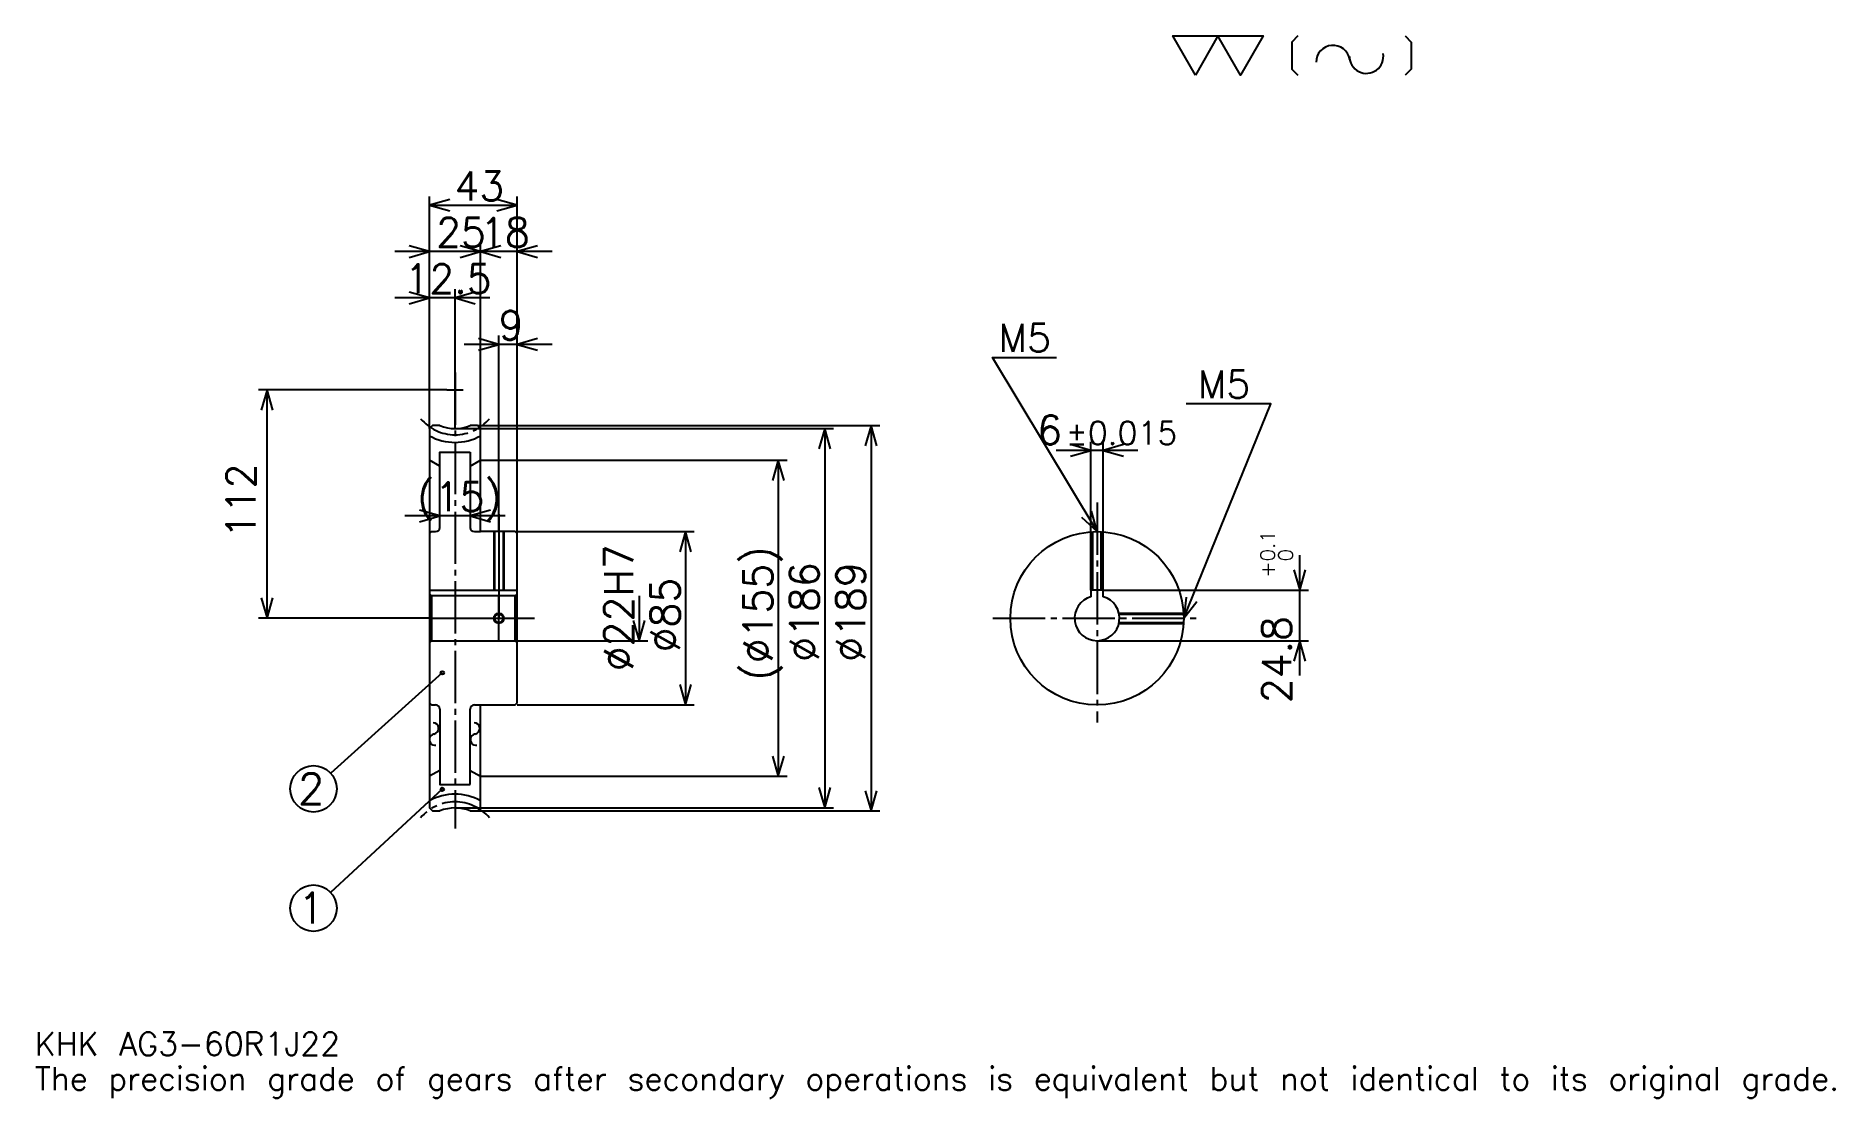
# Model space of a CAD drawing. Extents: x 29 to 911, y 10 to 531.
import ezdxf

# ---------------------------------------------------------------- set-up
doc = ezdxf.new("R2010")
doc.units = 0
doc.linetypes.add('DASHDOT', pattern=[34.133332, 25.6, -2.844444, 2.844444, -2.844444])
doc.layers.get('0').update_dxf_attribs({"linetype": 'CONTINUOUS'})
doc.layers.add('DASHDOT', color=6, linetype='DASHDOT')
doc.styles.add('KANJI', font='TXT', dxfattribs={"bigfont": 'BIGFONT'})

msp = doc.modelspace()

# ---------------------------------------------------------------- linework, layer by layer
at = {"color": 5}
for p, q in [((221.866684, 340.186127), (221.866684, 452.541687)), ((264.866699, 340.186127), (264.866699, 452.541687)), ((221.866684, 448.275024), (264.866699, 448.275024)), ((263.93335, 425.51947), (204.800018, 425.51947)), ((281.93335, 425.51947), (229.800018, 425.51947)), ((246.866684, 340.186127), (246.866684, 429.786133)), ((234.366684, 357.686127), (234.366684, 407.030579)), ((251.43335, 402.763916), (204.800018, 402.763916)), ((281.93335, 380.008362), (238.800018, 380.008362)), ((255.866684, 340.186127), (255.866684, 384.275024)), ((230.400024, 357.686127), (137.955566, 357.686127)), ((142.222229, 245.686127), (142.222229, 357.686127)), ((234.366684, 338.686127), (234.366684, 357.686127)), ((221.866684, 338.686127), (221.866684, 340.186127)), ((234.366684, 338.686127), (264.866699, 338.686127)), ((245.366684, 340.186127), (264.866699, 340.186127)), ((246.866684, 338.686127), (246.866684, 340.186127)), ((255.866684, 288.186127), (255.866684, 340.186127)), ((255.866684, 288.186127), (255.866684, 340.186127)), ((264.866699, 340.186127), (442.64447, 340.186127)), ((264.866699, 287.186127), (264.866699, 340.186127)), ((264.866699, 338.686127), (419.888916, 338.686127)), ((415.622253, 338.686127), (415.622253, 152.686127)), ((438.377808, 340.186127), (438.377808, 151.186127)), ((569.211121, 328.008362), (529.077759, 328.008362)), ((546.14447, 259.486115), (546.14447, 332.275024)), ((552.14447, 259.486115), (552.14447, 332.275024)), ((246.866684, 323.186127), (264.866699, 323.186127)), ((264.866699, 323.186127), (397.133362, 323.186127)), ((392.866699, 323.186127), (392.866699, 168.186127)), ((258.93335, 295.875), (209.800018, 295.875)), ((264.866699, 288.186127), (351.622253, 288.186127)), ((347.355591, 288.186127), (347.355591, 203.186127)), ((648.533325, 217.619461), (648.533325, 276.552795)), ((324.600037, 256.686127), (324.600037, 234.686127)), ((552.14447, 259.486115), (652.799988, 259.486115)), ((221.866684, 245.686127), (137.955566, 245.686127)), ((264.866699, 234.686127), (328.866699, 234.686127)), ((549.14447, 234.686127), (652.799988, 234.686127)), ((228.116684, 218.936127), (173.430573, 169.6633)), ((264.866699, 203.186127), (351.622253, 203.186127)), ((246.866684, 168.186127), (264.866699, 168.186127)), ((264.866699, 168.186127), (397.133362, 168.186127)), ((228.116684, 161.811127), (173.339417, 111.26326)), ((234.366684, 152.686127), (264.866699, 152.686127)), ((245.366684, 151.186127), (264.866699, 151.186127)), ((264.866699, 152.686127), (419.888916, 152.686127)), ((264.866699, 151.186127), (442.64447, 151.186127))]:
    msp.add_line(p, q, dxfattribs=at)
at = {"color": 4}
for p, q in [((241.866684, 327.186127), (241.866684, 290.186127)), ((226.866684, 320.299377), (221.866684, 323.186127)), ((241.866684, 320.299377), (246.866684, 323.186127)), ((243.866684, 288.186127), (246.866684, 288.186127)), ((221.866684, 259.486115), (264.866699, 259.486115)), ((264.866699, 257.686127), (263.866699, 256.686127)), ((221.866684, 233.686127), (222.866684, 234.686127)), ((264.866699, 233.686127), (263.866699, 234.686127)), ((243.866684, 203.186127), (246.866684, 203.186127)), ((241.866684, 164.186127), (241.866684, 201.186127)), ((226.866684, 171.072876), (221.866684, 168.186127)), ((241.866684, 171.072876), (246.866684, 168.186127))]:
    msp.add_line(p, q, dxfattribs=at)
at = {"color": 7}
for points in [[(597.333313, 512), (586.23999, 531.228455), (630.613281, 531.228455), (619.519958, 512), (608.426636, 531.228455), (597.333313, 512)], [(647.623108, 531.228455), (644.664856, 528.270203), (644.664856, 514.958252), (647.623108, 512)], [(700.131531, 531.228455), (703.089783, 528.270203), (703.089783, 514.958252), (700.131531, 512)]]:
    msp.add_lwpolyline(points, dxfattribs=at)
at = {"color": 5}
for points in [[(231.822235, 451.119476), (221.866684, 448.275024), (231.822235, 445.430573)], [(254.911133, 445.430573), (264.866699, 448.275024), (254.911133, 451.119476)], [(211.911133, 422.675018), (221.866684, 425.51947), (211.911133, 428.363922)], [(236.911133, 422.675018), (246.866684, 425.51947), (236.911133, 428.363922)], [(256.822235, 428.363922), (246.866684, 425.51947), (256.822235, 422.675018)], [(274.822235, 428.363922), (264.866699, 425.51947), (274.822235, 422.675018)], [(211.911133, 399.919434), (221.866684, 402.763916), (211.911133, 405.608337)], [(244.322235, 405.608337), (234.366684, 402.763916), (244.322235, 399.919434)], [(245.911133, 377.163879), (255.866684, 380.008362), (245.911133, 382.852783)], [(274.822235, 382.852783), (264.866699, 380.008362), (274.822235, 377.163879)], [(549.14447, 288.186127), (497.944458, 373.51947), (529.233337, 373.51947)], [(145.066681, 347.73056), (142.222229, 357.686127), (139.377792, 347.73056)], [(591.64447, 245.686127), (634.311157, 350.763916), (592.782227, 350.763916)], [(418.466675, 328.73056), (415.622253, 338.686127), (412.777771, 328.73056)], [(441.222229, 330.23056), (438.377808, 340.186127), (435.533325, 330.23056)], [(536.188904, 325.16391), (546.14447, 328.008362), (536.188904, 330.852783)], [(562.100037, 330.852783), (552.14447, 328.008362), (562.100037, 325.16391)], [(395.711121, 313.23056), (392.866699, 323.186127), (390.022217, 313.23056)], [(216.911133, 293.030579), (226.866684, 295.875), (216.911133, 298.719452)], [(251.822235, 298.719452), (241.866684, 295.875), (251.822235, 293.030579)], [(541.583252, 295.259491), (549.14447, 288.186127), (546.461487, 298.186401)], [(350.200012, 278.23056), (347.355591, 288.186127), (344.511139, 278.23056)], [(645.688904, 269.441681), (648.533325, 259.486115), (651.377808, 269.441681)], [(592.754456, 255.980392), (591.64447, 245.686127), (598.025391, 253.840134)], [(139.377792, 255.641678), (142.222229, 245.686127), (145.066681, 255.641678)], [(321.755585, 244.641678), (324.600037, 234.686127), (327.444458, 244.641678)], [(651.377808, 224.730576), (648.533325, 234.686127), (645.688904, 224.730576)], [(344.511139, 213.141678), (347.355591, 203.186127), (350.200012, 213.141678)], [(390.022217, 178.141693), (392.866699, 168.186127), (395.711121, 178.141693)], [(412.777771, 162.641693), (415.622253, 152.686127), (418.466675, 162.641693)], [(435.533325, 161.141693), (438.377808, 151.186127), (441.222229, 161.141693)]]:
    msp.add_lwpolyline(points, dxfattribs=at)
at = {"color": 4}
for points in [[(226.967361, 340.186127), (223.366684, 340.186127), (221.866684, 338.686127), (221.866684, 233.686127)], [(241.766006, 151.186127), (245.366684, 151.186127), (246.866684, 152.686127), (246.866684, 203.186127), (263.866699, 203.186127), (264.866699, 204.186127), (264.866699, 287.186127), (263.866699, 288.186127), (246.866684, 288.186127), (246.866684, 338.686127), (245.366684, 340.186127), (241.766006, 340.186127)], [(226.866684, 290.186127), (226.866684, 327.186127), (241.866684, 327.186127)], [(221.866684, 287.186127), (222.866684, 288.186127), (224.866684, 288.186127)], [(253.366684, 288.186127), (253.366684, 259.486115)], [(253.801682, 288.186127), (253.801682, 259.486115)], [(257.931671, 288.186127), (257.931671, 259.486115)], [(258.366699, 288.186127), (258.366699, 259.486115)], [(546.64447, 259.486115), (546.64447, 288.112549)], [(547.079468, 259.486115), (547.079468, 288.135925)], [(551.209473, 259.486115), (551.209473, 288.135925)], [(551.64447, 259.486115), (551.64447, 288.112549)], [(221.866684, 257.686127), (222.866684, 256.686127), (222.866684, 234.686127), (263.866699, 234.686127), (263.866699, 256.686127), (222.866684, 256.686127)], [(552.14447, 256.269135), (552.14447, 259.486115), (546.14447, 259.486115), (546.14447, 256.269135)], [(559.856628, 248.186127), (591.570862, 248.186127)], [(559.948914, 247.751129), (591.594238, 247.751129)], [(559.856628, 243.186127), (591.570862, 243.186127)], [(559.948914, 243.621124), (591.594238, 243.621124)], [(221.866684, 233.686127), (221.866684, 152.686127), (223.366684, 151.186127), (226.967361, 151.186127)], [(221.866684, 204.186127), (222.866684, 203.186127), (224.866684, 203.186127)], [(226.866684, 201.186127), (226.866684, 164.186127), (241.866684, 164.186127)]]:
    msp.add_lwpolyline(points, dxfattribs=at)
for centre, radius in [((549.14447, 245.686127), 42.5), ((255.866684, 245.686127), 2.065)]:
    msp.add_circle(centre, radius, dxfattribs=at)
at = {"color": 7}
msp.add_circle((255.866684, 245.686127), 2.5, dxfattribs=at)
at = {"color": 5}
for centre, radius in [((228.116684, 218.936127), 0.853333), ((164.977798, 162.047241), 11.377778), ((228.116684, 161.811127), 0.853333), ((164.977798, 103.547241), 11.377778)]:
    msp.add_circle(centre, radius, dxfattribs=at)
at = {"color": 7}
for centre, radius, start, end in [((664.817749, 518.320557), 8.32, 10, 180), ((681.204956, 521.210083), 8.32, 180, 10), ((223.583328, 191.662796), 2.773333, 280, 90), ((243.703323, 191.662796), 2.773333, 280, 90), ((224.546494, 186.200394), 2.773333, 90, 280), ((244.666489, 186.200394), 2.773333, 90, 280)]:
    msp.add_arc(centre, radius, start, end, dxfattribs=at)
at = {"color": 4}
for centre, radius, start, end in [((234.366684, 357.686127), 25.75, 240.95890009, 299.04109991), ((234.366684, 357.686127), 19, 247.080457927, 292.919542073), ((224.866684, 290.186127), 2, 270, 0), ((243.866684, 290.186127), 2, 180, 270), ((549.14447, 245.686127), 11, 105.826620886, 74.173379114), ((224.866684, 201.186127), 2, 0, 90), ((243.866684, 201.186127), 2, 90, 180), ((234.366684, 133.686127), 25.75, 60.95890009, 119.04109991), ((234.366684, 133.686127), 19, 67.080457927, 112.919542073)]:
    msp.add_arc(centre, radius, start, end, dxfattribs=at)
at = {"layer": 'DASHDOT', "color": 7}
for p, q in [((234.366684, 366.219452), (234.366684, 142.652802)), ((230.400024, 357.686127), (238.333344, 357.686127)), ((549.14447, 302.408356), (549.14447, 194.652802)), ((255.866684, 288.186127), (255.866684, 245.686127)), ((221.866684, 245.686127), (273.400024, 245.686127)), ((498.111145, 245.686127), (600.177795, 245.686127))]:
    msp.add_line(p, q, dxfattribs=at)
for points in [[(255.866684, 296.719452), (255.866684, 250.952789)], [(255.866684, 234.652786), (255.866684, 256.719452)], [(244.833344, 245.686127), (266.900024, 245.686127)]]:
    msp.add_lwpolyline(points, dxfattribs=at)
for centre, start, end in [((234.366684, 357.686127), 219.999998481, 320.000001519), ((234.366684, 133.686127), 39.999998481, 140.000001519)]:
    msp.add_arc(centre, 22, start, end, dxfattribs=at)

# ---------------------------------------------------------------- texts
at = {"color": 7, "style": 'KANJI'}
for s, height, p in [('43', 14.222222, (234.122238, 450.550598)), ('25', 14.222222, (225.122238, 427.795044)), ('18', 14.222222, (246.622238, 427.795044)), ('12.5', 14.222222, (209.627792, 405.039459)), ('9', 14.222222, (255.744461, 382.283905)), ('M5', 13.653334, (500.788879, 376.363892)), ('M5', 13.653334, (598.47113, 353.608337)), ('6', 14.222222, (519.786987, 330.852783)), ('%%p0.015', 11.377778, (533.865234, 330.852783)), ('(15)', 14.222222, (215.877792, 298.150574)), ('2', 15.17037, (157.392609, 154.462067)), ('1', 15.17037, (157.392609, 95.962051)), ('KHK AG3-60R1J22', 11.377778, (28.444445, 31.288889)), ('The precision grade of gears after secondary operations is equivalent but not identical to its original grade.', 11.377778, (28.444445, 14.222222))]:
    msp.add_text(s, height=height, dxfattribs=at).set_placement(p)
for s, height, p in [('112', 14.222222, (136.533356, 284.975006)), ('0.1', 7.111111, (636.302246, 273.577332)), ('%%c22H7', 14.222222, (321.755585, 219.730576)), ('(%%c155)', 14.222222, (390.022217, 215.108353)), ('0', 7.111111, (645.119995, 273.577332)), ('%%c186', 14.222222, (412.777771, 224.352783)), ('%%c189', 14.222222, (435.533325, 224.352783)), ('+', 7.111111, (636.302246, 265.612885)), ('%%c85', 14.222222, (344.511139, 228.975006)), ('24.8', 14.222222, (644.266663, 204.053467))]:
    msp.add_text(s, height=height, rotation=90, dxfattribs=at).set_placement(p)

doc.saveas('drawing.dxf')
